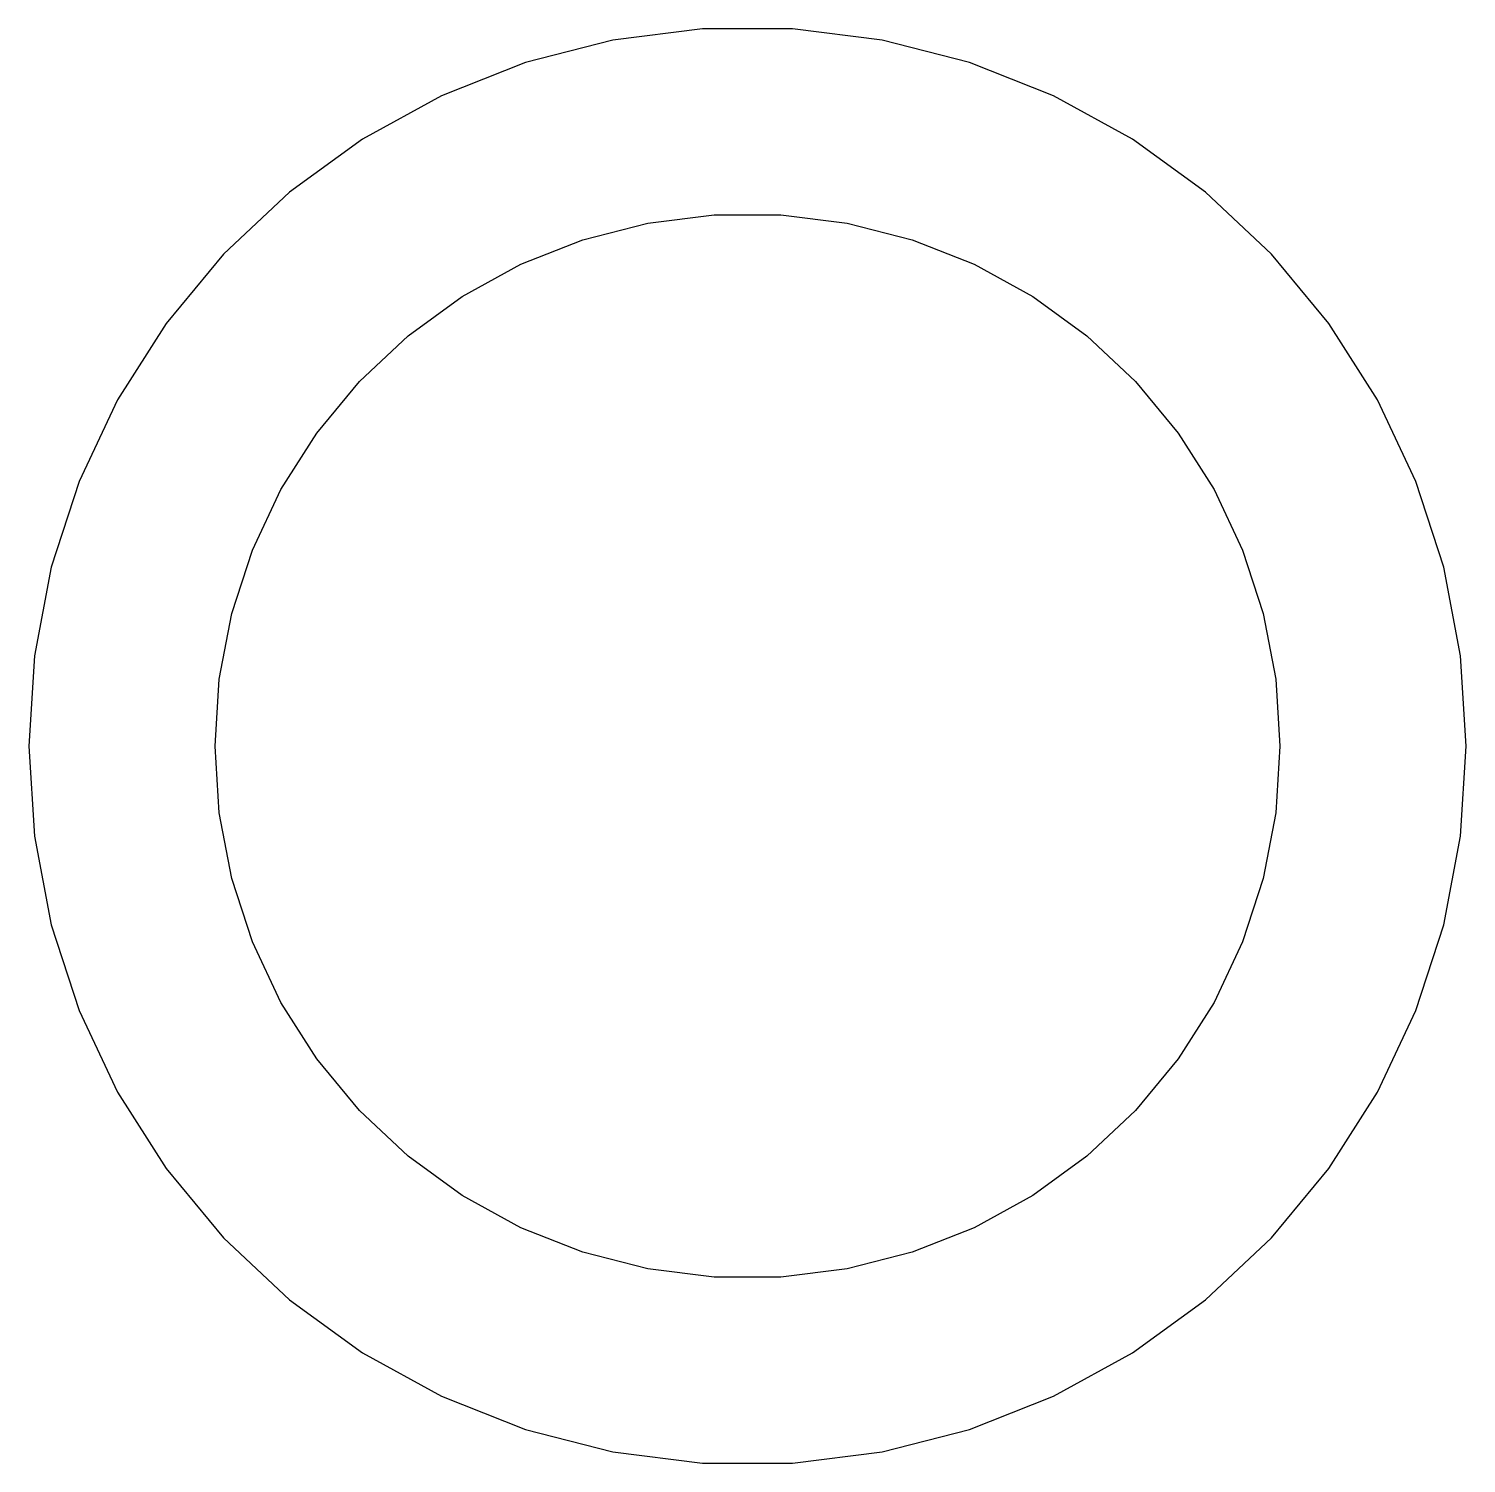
# Model space of a CAD drawing. Header units: metres. Extents: x -13.5 to 13.5, y -13.5 to 13.5.
import ezdxf

# ---------------------------------------------------------------- set-up
doc = ezdxf.new("R2010")
doc.units = ezdxf.units.M

msp = doc.modelspace()

# ---------------------------------------------------------------- linework, layer by layer
for p, q in [((-2.52963, 13.2609), (-4.17172, 12.8392)), ((-0.847672, 13.4734), (-2.52963, 13.2609)), ((0.847672, 13.4734), (-0.847672, 13.4734)), ((2.52963, 13.2609), (0.847672, 13.4734)), ((4.17172, 12.8392), (2.52963, 13.2609)), ((-4.17172, 12.8392), (-5.74802, 12.2152)), ((5.74802, 12.2152), (4.17172, 12.8392)), ((-5.74802, 12.2152), (-7.23366, 11.3984)), ((7.23366, 11.3984), (5.74802, 12.2152)), ((-7.23366, 11.3984), (-8.60521, 10.4019)), ((8.60521, 10.4019), (7.23366, 11.3984)), ((-8.60521, 10.4019), (-9.84106, 9.24138)), ((9.84106, 9.24138), (8.60521, 10.4019)), ((-3.09016, 9.51056), (-1.87381, 9.82286)), ((-1.87381, 9.82286), (-0.627899, 9.98026)), ((-0.627899, 9.98026), (0.627899, 9.98026)), ((0.627899, 9.98026), (1.87381, 9.82286)), ((1.87381, 9.82286), (3.09016, 9.51056)), ((-4.25778, 9.04826), (-3.09016, 9.51056)), ((3.09016, 9.51056), (4.25778, 9.04826)), ((-9.84106, 9.24138), (-10.9217, 7.93509)), ((10.9217, 7.93509), (9.84106, 9.24138)), ((-5.35826, 8.44327), (-4.25778, 9.04826)), ((4.25778, 9.04826), (5.35826, 8.44327)), ((-6.37424, 7.70512), (-5.35826, 8.44327)), ((5.35826, 8.44327), (6.37424, 7.70512)), ((-10.9217, 7.93509), (-11.8301, 6.50366)), ((11.8301, 6.50366), (10.9217, 7.93509)), ((-7.28967, 6.84546), (-6.37424, 7.70512)), ((6.37424, 7.70512), (7.28967, 6.84546)), ((-8.09016, 5.87784), (-7.28967, 6.84546)), ((7.28967, 6.84546), (8.09016, 5.87784)), ((-11.8301, 6.50366), (-12.552, 4.96968)), ((12.552, 4.96968), (11.8301, 6.50366)), ((-8.76306, 4.81754), (-8.09016, 5.87784)), ((8.09016, 5.87784), (8.76306, 4.81754)), ((-12.552, 4.96968), (-13.0759, 3.3573)), ((13.0759, 3.3573), (12.552, 4.96968)), ((-9.29776, 3.68124), (-8.76306, 4.81754)), ((8.76306, 4.81754), (9.29776, 3.68124)), ((-9.68582, 2.48689), (-9.29776, 3.68124)), ((9.29776, 3.68124), (9.68582, 2.48689)), ((-13.0759, 3.3573), (-13.3935, 1.69199)), ((13.3935, 1.69199), (13.0759, 3.3573)), ((-9.92114, 1.25333), (-9.68582, 2.48689)), ((9.68582, 2.48689), (9.92114, 1.25333)), ((-13.3935, 1.69199), (-13.5, 0)), ((13.5, 0), (13.3935, 1.69199)), ((-10, 0), (-9.92114, 1.25333)), ((9.92114, 1.25333), (10, 0)), ((-13.5, 0), (-13.3935, -1.69199)), ((-9.92114, -1.25333), (-10, 0)), ((10, 0), (9.92114, -1.25333)), ((13.3935, -1.69199), (13.5, 0)), ((-9.68582, -2.48689), (-9.92114, -1.25333)), ((9.92114, -1.25333), (9.68582, -2.48689)), ((-13.3935, -1.69199), (-13.0759, -3.3573)), ((13.0759, -3.3573), (13.3935, -1.69199)), ((-9.29776, -3.68124), (-9.68582, -2.48689)), ((9.68582, -2.48689), (9.29776, -3.68124)), ((-13.0759, -3.3573), (-12.552, -4.96968)), ((12.552, -4.96968), (13.0759, -3.3573)), ((-8.76306, -4.81754), (-9.29776, -3.68124)), ((9.29776, -3.68124), (8.76306, -4.81754)), ((-8.09016, -5.87784), (-8.76306, -4.81754)), ((8.76306, -4.81754), (8.09016, -5.87784)), ((-12.552, -4.96968), (-11.8301, -6.50366)), ((11.8301, -6.50366), (12.552, -4.96968)), ((-7.28967, -6.84546), (-8.09016, -5.87784)), ((8.09016, -5.87784), (7.28967, -6.84546)), ((-11.8301, -6.50366), (-10.9217, -7.93509)), ((10.9217, -7.93509), (11.8301, -6.50366)), ((-6.37424, -7.70512), (-7.28967, -6.84546)), ((7.28967, -6.84546), (6.37424, -7.70512)), ((-5.35826, -8.44327), (-6.37424, -7.70512)), ((6.37424, -7.70512), (5.35826, -8.44327)), ((-10.9217, -7.93509), (-9.84106, -9.24138)), ((9.84106, -9.24138), (10.9217, -7.93509)), ((-4.25778, -9.04826), (-5.35826, -8.44327)), ((5.35826, -8.44327), (4.25778, -9.04826)), ((-3.09016, -9.51056), (-4.25778, -9.04826)), ((4.25778, -9.04826), (3.09016, -9.51056)), ((-9.84106, -9.24138), (-8.60521, -10.4019)), ((8.60521, -10.4019), (9.84106, -9.24138)), ((-1.87381, -9.82286), (-3.09016, -9.51056)), ((3.09016, -9.51056), (1.87381, -9.82286)), ((-0.627899, -9.98026), (-1.87381, -9.82286)), ((0.627899, -9.98026), (-0.627899, -9.98026)), ((1.87381, -9.82286), (0.627899, -9.98026)), ((-8.60521, -10.4019), (-7.23366, -11.3984)), ((7.23366, -11.3984), (8.60521, -10.4019)), ((-7.23366, -11.3984), (-5.74802, -12.2152)), ((5.74802, -12.2152), (7.23366, -11.3984)), ((-5.74802, -12.2152), (-4.17172, -12.8392)), ((4.17172, -12.8392), (5.74802, -12.2152)), ((-4.17172, -12.8392), (-2.52963, -13.2609)), ((2.52963, -13.2609), (4.17172, -12.8392)), ((-2.52963, -13.2609), (-0.847672, -13.4734)), ((-0.847672, -13.4734), (0.847672, -13.4734)), ((0.847672, -13.4734), (2.52963, -13.2609))]:
    msp.add_line(p, q)

doc.saveas('drawing.dxf')
